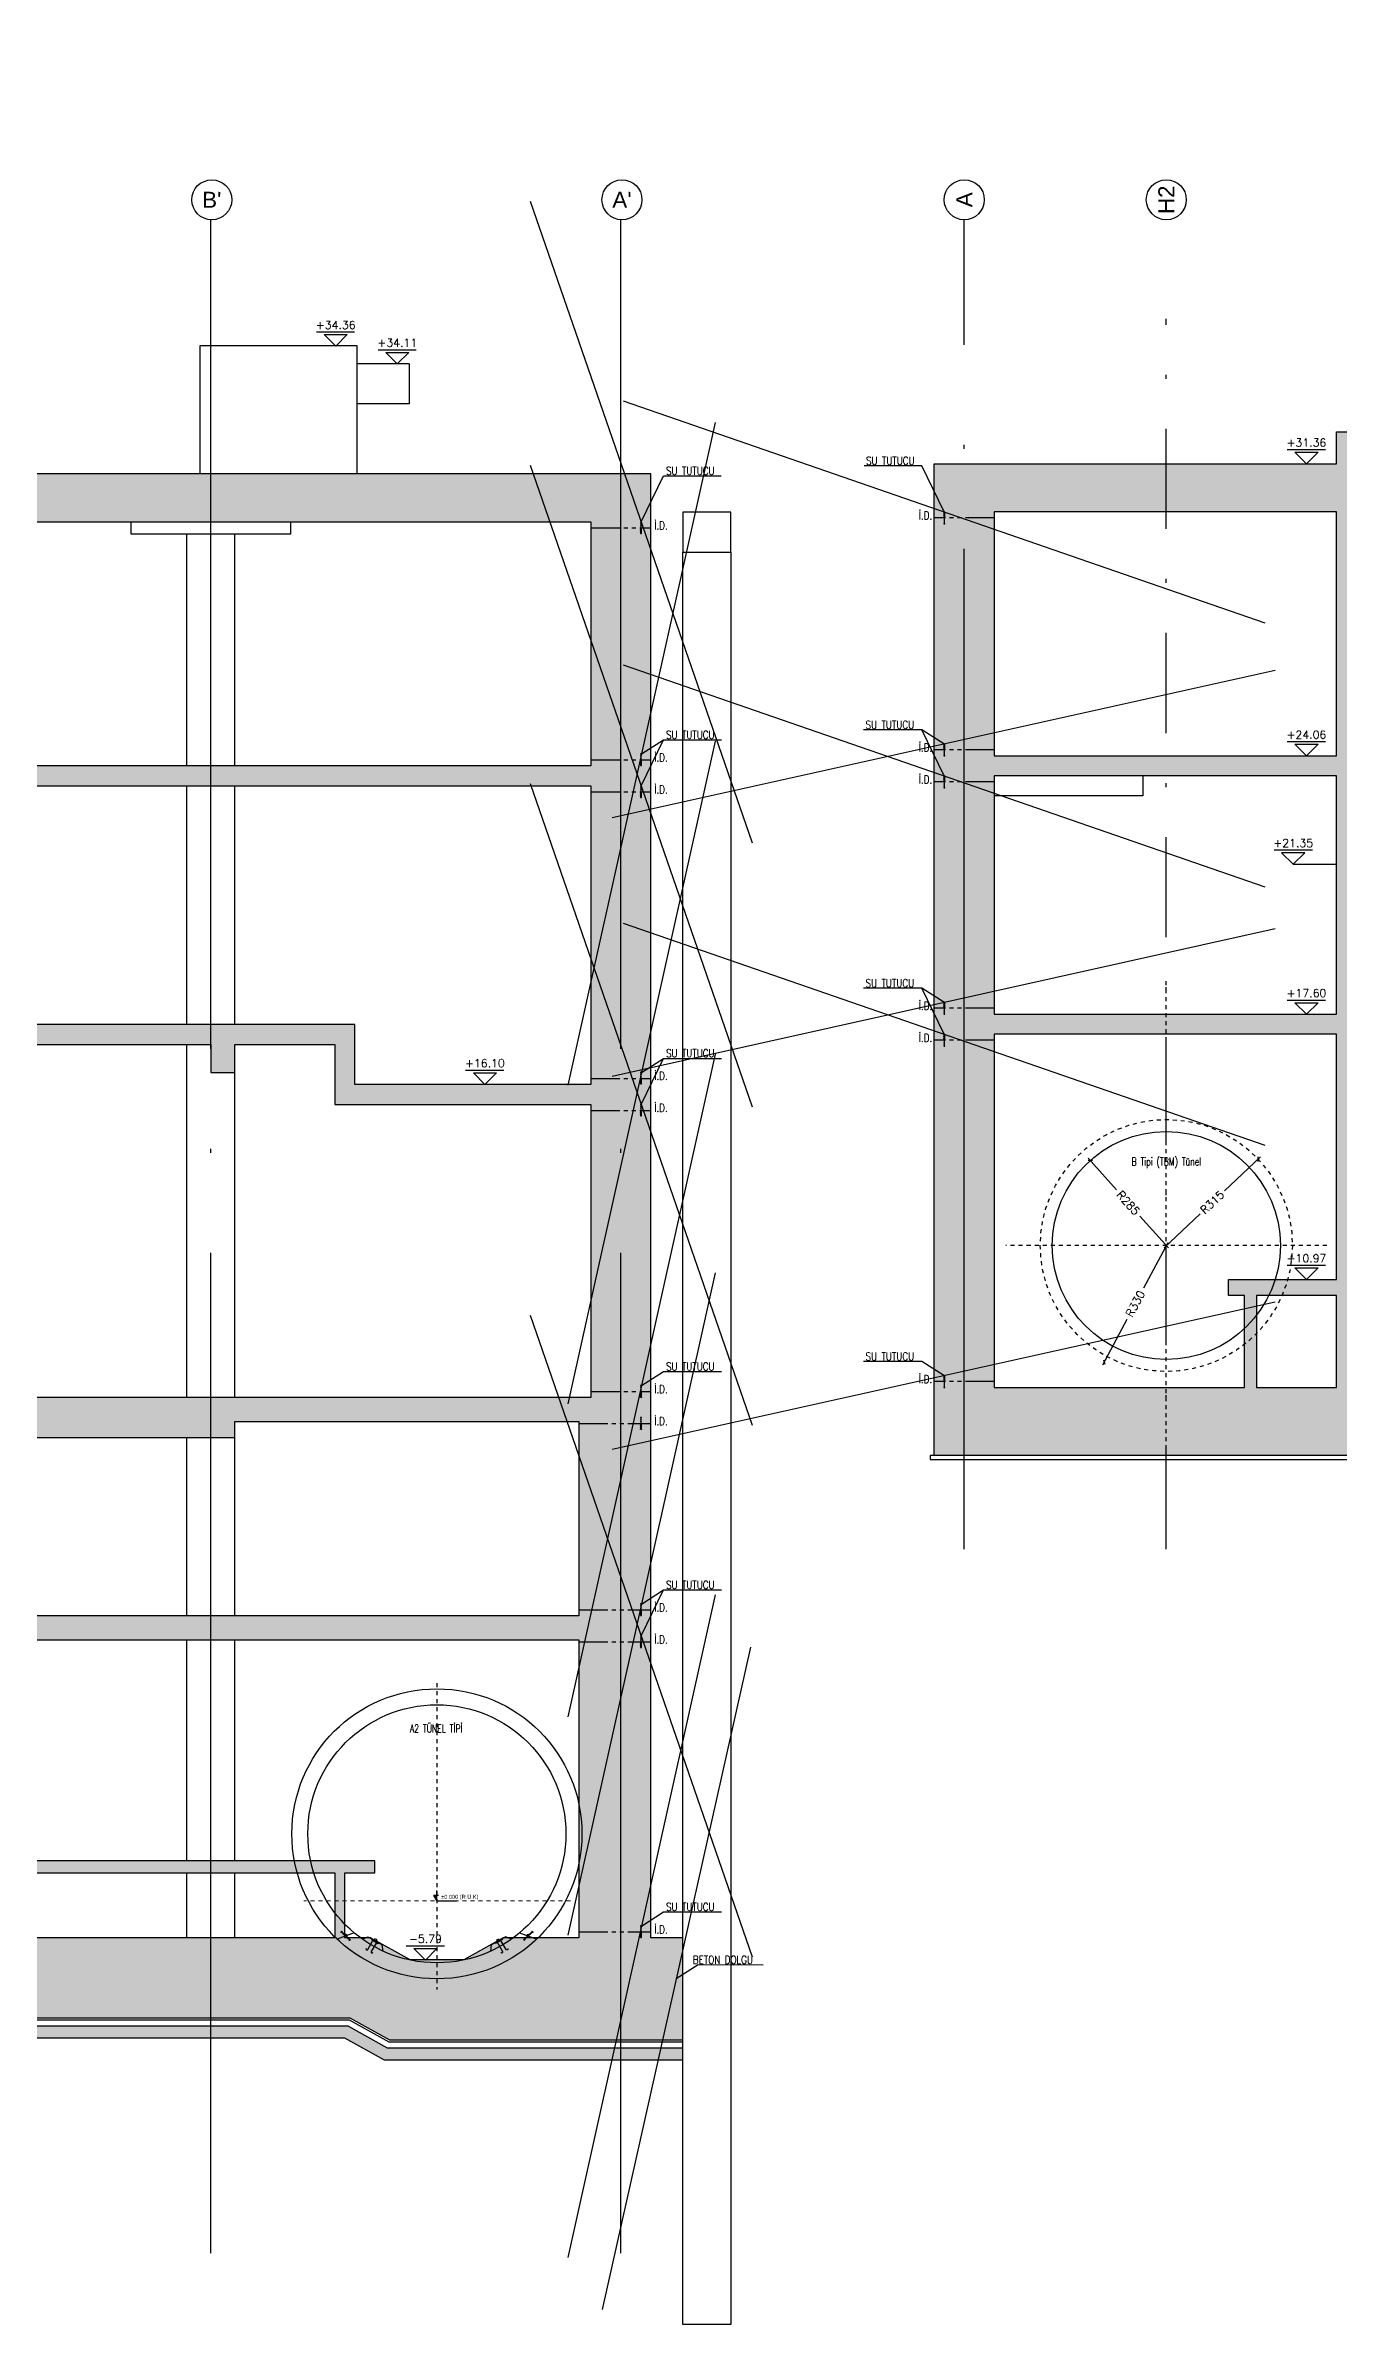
# Model space of a CAD drawing. Header units: millimetres. Extents: x 400392 to 401381, y 4543975 to 4544147.
# Drawn here: x 401026.6 to 401058.9, y 4544001.1 to 4544058 of the extents above; entities that cross this region are included whole.
import ezdxf
from ezdxf.enums import TextEntityAlignment as Align

# ---------------------------------------------------------------- set-up
doc = ezdxf.new("R2010")
doc.units = ezdxf.units.MM
for name, pattern in [('ACAD_ISO05W100', [33, 24, -3, 0, -3, 0, -3]), ('AKS', [3, 2.5, -0.25, 0, -0.25]), ('CIZGI', [0.4, 0.25, -0.15]), ('CONTINU', [0]), ('DASHDOT', [1, 0.5, -0.25, 0, -0.25]), ('DASHDOT2', [0.5, 0.25, -0.125, 0, -0.125])]:
    doc.linetypes.add(name, pattern=pattern)
for name, color, linetype in [('aks prota', 2, 'AKS'), ('AXIS', 8, 'DASHDOT2'), ('caks prota', 4, 'Continuous'), ('görünüş prota', 4, 'Continuous'), ('inşaat derzi prota', 11, 'Continuous'), ('KALIP', 1, 'Continuous'), ('kesit prota', 1, 'Continuous'), ('kesit tarama prota', 252, 'Continuous'), ('KOT', 7, 'Continuous'), ('kot prota', 4, 'Continuous'), ('LINE V2', 7, 'Continuous'), ('lkolon prota', 4, 'Continuous'), ('not prota', 2, 'Continuous'), ('not yazısı prota', 6, 'Continuous'), ('not çizgisi prota', 4, 'Continuous'), ('OLCU', 5, 'Continuous'), ('PRT-AL-TUNEL_EKSENI', 14, 'DASHDOT2'), ('PRT-CST-rc_level', 6, 'Continuous'), ('PRT-CST-rc_levermark', 4, 'Continuous'), ('st_s_su tutucu', 2, 'Continuous'), ('st_s_ölçü', 4, 'Continuous'), ('taks prota', 7, 'Continuous'), ('WATER STOP_B', 5, 'Continuous')]:
    doc.layers.add(name, color=color, linetype=linetype)
doc.layers.add('PRT-Geo-Axis', color=12, linetype='DASHDOT', lineweight=18)
doc.layers.add('PRT-KD-kazik', color=172, linetype='Continuous', lineweight=25)
doc.styles.add('OLCU', font='romanstw.shx')
doc.styles.add('SIMPLXTW', font='simplxtw.shx', dxfattribs={"width": 0.6, "height": 125})
doc.styles.get("Standard").update_dxf_attribs({"font": 'Arial.ttf'})
doc.styles.add('TAKS', font='Arial Unicode.ttf')
doc.styles.add('TEXT250', font='romanstw.shx', dxfattribs={"width": 0.8, "height": 25})
doc.styles.add('TSIMPLEX', font='romanstw.shx')
doc.styles.add('TUNNELCONSULT', font='Arial.ttf')
doc.dimstyles.new('1-100', dxfattribs={"dimscale": 0.5, "dimtxt": 2, "dimasz": 7.5, "dimexe": 3, "dimexo": 5, "dimgap": 5, "dimtad": 3, "dimdec": 1, "dimlfac": 2, "dimzin": 9, "dimdsep": 46, "dimtxsty": 'Standard', "dimblk": 'OBLIQUE', "dimcen": 0.09, "dimclrd": 3, "dimclre": 3, "dimclrt": 1, "dimadec": 3, "dimazin": 0, "dimtfac": 1, "dimtdec": 1, "dimtofl": 0, "dimtmove": 0, "dimatfit": 3, "dimfxl": 4, "dimtolj": 1, "dimtzin": 0, "dimarcsym": 0})
doc.dimstyles.new('1-50', dxfattribs={"dimtxt": 10, "dimasz": 4, "dimexe": 4, "dimexo": 8, "dimgap": 4, "dimtad": 1, "dimdec": 1, "dimrnd": 0.05, "dimzin": 9, "dimdsep": 46, "dimtxsty": 'OLCU', "dimblk1": 'OBLIQUE', "dimblk2": 'OBLIQUE', "dimsah": 1, "dimcen": 2, "dimdle": 4, "dimclrd": 4, "dimclre": 4, "dimclrt": 3, "dimadec": 1, "dimazin": 0, "dimtfac": 1, "dimtdec": 1, "dimtix": 1, "dimtmove": 2, "dimatfit": 3, "dimldrblk": 'OBLIQUE', "dimfxl": 1, "dimtvp": 1, "dimtolj": 1, "dimtzin": 1, "dimarcsym": 0})

# ---------------------------------------------------------------- blocks, each defined once
blk = doc.blocks.new('KOTK5')
at = {"layer": 'PRT-CST-rc_levermark'}
blk.add_line((217, 160), (-213, 160), dxfattribs=at)
blk.add_lwpolyline([(130, 130), (-130, 130), (0, 0)], close=True, dxfattribs=at)
at = {"layer": 'PRT-CST-rc_level', "style": 'OLCU'}
blk.add_attdef('000.00', text='', height=90, dxfattribs=at).set_placement((0, 193), align=Align.CENTER)
blk = doc.blocks.new('_Oblique')
at = {"layer": 'st_s_ölçü', "lineweight": -2}
blk.add_line((-0.5, -0.5), (0.5, 0.5), dxfattribs=at)
blk = doc.blocks.new('D')
at = {"layer": 'st_s_su tutucu', "linetype": 'CONTINU', "ltscale": 0.2}
for p, q in [((-39988, 52508), (-39993, 52508)), ((-39993, 52508), (-39993, 52507)), ((-39993, 52507), (-39991, 52506)), ((-39993, 52449), (-39991, 52450)), ((-39993, 52448), (-39993, 52449)), ((-39988, 52448), (-39993, 52448)), ((-39991, 52499), (-39992, 52499)), ((-39992, 52499), (-39992, 52498)), ((-39992, 52498), (-39991, 52498)), ((-39991, 52489), (-39992, 52489)), ((-39992, 52489), (-39992, 52488)), ((-39992, 52488), (-39991, 52488)), ((-39991, 52479), (-39992, 52479)), ((-39992, 52479), (-39992, 52478)), ((-39992, 52478), (-39991, 52478)), ((-39992, 52468), (-39992, 52469)), ((-39992, 52469), (-39991, 52469)), ((-39991, 52468), (-39992, 52468)), ((-39992, 52458), (-39992, 52459)), ((-39992, 52459), (-39991, 52459)), ((-39991, 52458), (-39992, 52458)), ((-39991, 52506), (-39991, 52499)), ((-39991, 52498), (-39991, 52489)), ((-39991, 52488), (-39991, 52479)), ((-39991, 52469), (-39991, 52478)), ((-39991, 52459), (-39991, 52468)), ((-39991, 52450), (-39991, 52458)), ((-39990, 52506), (-39988, 52507)), ((-39990, 52499), (-39990, 52506)), ((-39989, 52499), (-39990, 52499)), ((-39990, 52489), (-39990, 52498)), ((-39990, 52498), (-39989, 52498)), ((-39989, 52489), (-39990, 52489)), ((-39990, 52479), (-39990, 52488)), ((-39990, 52488), (-39989, 52488)), ((-39989, 52479), (-39990, 52479)), ((-39990, 52478), (-39989, 52478)), ((-39990, 52478), (-39990, 52469)), ((-39990, 52469), (-39989, 52469)), ((-39989, 52468), (-39990, 52468)), ((-39990, 52468), (-39990, 52459)), ((-39990, 52459), (-39989, 52459)), ((-39989, 52458), (-39990, 52458)), ((-39990, 52458), (-39990, 52450)), ((-39990, 52450), (-39988, 52449)), ((-39989, 52498), (-39989, 52499)), ((-39989, 52488), (-39989, 52489)), ((-39989, 52478), (-39989, 52479)), ((-39989, 52469), (-39989, 52468)), ((-39989, 52459), (-39989, 52458)), ((-39988, 52507), (-39988, 52508)), ((-39988, 52449), (-39988, 52448))]:
    blk.add_line(p, q, dxfattribs=at)
blk = doc.blocks.new('KESITKOT')
at = {"layer": 'KOT', "linetype": 'Continuous'}
h = blk.add_hatch(dxfattribs=at)
h.set_pattern_fill('ANSI31', color=5, scale=200, angle=45, style=0)
h.set_pattern_definition([(90, (63253.653, -35392.017), (25, 5e-15), [])])
h.paths.add_polyline_path([(-150, 260), (0, 260), (0, 0)])
at = {"layer": 'KOT', "color": 4, "linetype": 'Continuous'}
for p, q in [((75, 260), (-150, 260)), ((0, 0), (-150, 260)), ((0, 0), (0, 520)), ((0, 0), (1000, 0))]:
    blk.add_line(p, q, dxfattribs=at)
at = {"layer": 'KOT', "color": 7, "linetype": 'Continuous', "style": 'SIMPLXTW', "width": 0.7}
blk.add_attdef('%%P0.000', (216, 100), '', height=200, dxfattribs=at)
blk = doc.blocks.new('A$C05c5180b')
at = {"layer": 'AXIS', "color": 8, "linetype": 'DASHDOT', "ltscale": 3}
blk.add_line((909, 7722), (909, 60), dxfattribs=at)
at = {"layer": 'KALIP'}
for p, q in [((-1158, 1480), (-1585, 1325)), ((-955, 1324), (-806, 1383)), ((-806, 1383), (-459, 1183)), ((-435, 1024), (-459, 1183)), ((2254, 1024), (2278, 1183)), ((2624, 1383), (2278, 1183)), ((2774, 1324), (2624, 1383)), ((2977, 1480), (3404, 1325))]:
    blk.add_line(p, q, dxfattribs=at)
at = {"layer": 'KALIP', "elevation": 0}
for points in [[(-638, 1333), (-658, 1298), (-606, 1268), (-586, 1303)], [(2457, 1333), (2477, 1298), (2425, 1268), (2405, 1303)]]:
    blk.add_lwpolyline(points, close=True, dxfattribs=at)
at = {"layer": 'KALIP'}
for radius in [3625, 3225]:
    blk.add_circle((909, 3955), radius, dxfattribs=at)
at = {"layer": 'LINE V2', "color": 4, "elevation": 0}
for points in [[(-861, 1086, 1), (-818, 1061), (-696, 1274, -0.414214), (-668, 1281), (-616, 1251, -0.414214), (-609, 1224), (-731, 1011, 1), (-688, 986, -1)], [(2680, 1086, -1), (2637, 1061), (2514, 1274, 0.414214), (2487, 1281), (2435, 1251, 0.414214), (2428, 1224), (2550, 1011, -1), (2507, 986, 1)]]:
    blk.add_lwpolyline(points, format="xyb", dxfattribs=at)
for points in [[(-729, 1316), (-556, 1216), (-546, 1233), (-719, 1333)], [(2548, 1316), (2374, 1216), (2364, 1233), (2538, 1333)]]:
    blk.add_lwpolyline(points, close=True, dxfattribs=at)
at = {"layer": 'PRT-Geo-Axis', "linetype": 'DASHDOT', "ltscale": 3}
blk.add_line((4252, 2280), (-2415, 2280), dxfattribs=at)
at = {"layer": 'WATER STOP_B', "color": 3}
for points in [[(-1339, 1405, 0.57735), (-1339, 1408), (-1368, 1436, 0.57735), (-1371, 1435), (-1378, 1408, -0.57735), (-1381, 1407), (-1419, 1444), (-1424, 1439), (-1427, 1443), (-1422, 1447), (-1450, 1474), (-1454, 1469), (-1458, 1472), (-1453, 1477), (-1470, 1493), (-1488, 1490), (-1492, 1494), (-1467, 1520), (-1463, 1515), (-1466, 1498), (-1449, 1481), (-1444, 1486), (-1441, 1483), (-1445, 1478), (-1418, 1452), (-1414, 1457), (-1410, 1453), (-1415, 1448), (-1383, 1418, 0.57735), (-1380, 1419), (-1374, 1445, -0.57735), (-1370, 1446), (-1329, 1405, -0.57735), (-1330, 1402), (-1355, 1395, 0.57735), (-1356, 1392), (-1324, 1361), (-1320, 1366), (-1316, 1363), (-1321, 1358), (-1294, 1332), (-1289, 1337), (-1285, 1333), (-1290, 1328), (-1273, 1312), (-1255, 1316), (-1251, 1312), (-1276, 1286), (-1280, 1290), (-1277, 1308), (-1294, 1324), (-1299, 1319), (-1302, 1323), (-1298, 1327), (-1325, 1354), (-1330, 1349), (-1333, 1352), (-1328, 1357), (-1366, 1394, -0.57735), (-1366, 1397)], [(3158, 1405, -0.57735), (3157, 1408), (3186, 1436, -0.57735), (3190, 1435), (3196, 1408, 0.57735), (3200, 1407), (3238, 1444), (3242, 1439), (3246, 1443), (3241, 1447), (3268, 1474), (3273, 1469), (3277, 1472), (3272, 1477), (3289, 1493), (3307, 1490), (3311, 1494), (3286, 1520), (3282, 1515), (3285, 1498), (3268, 1481), (3263, 1486), (3260, 1483), (3264, 1478), (3237, 1452), (3232, 1457), (3229, 1453), (3234, 1448), (3202, 1418, -0.57735), (3199, 1419), (3193, 1445, 0.57735), (3189, 1446), (3148, 1405, 0.57735), (3148, 1402), (3174, 1395, -0.57735), (3174, 1392), (3143, 1361), (3138, 1366), (3135, 1363), (3140, 1358), (3112, 1332), (3108, 1337), (3104, 1333), (3109, 1328), (3092, 1312), (3074, 1316), (3070, 1312), (3095, 1286), (3099, 1290), (3096, 1308), (3113, 1324), (3118, 1319), (3121, 1323), (3117, 1327), (3144, 1354), (3148, 1349), (3152, 1352), (3147, 1357), (3185, 1394, 0.57735), (3184, 1397)]]:
    blk.add_lwpolyline(points, format="xyb", close=True, dxfattribs=at)
at = {"layer": 'OLCU'}
ref = blk.add_blockref('KESITKOT', (909, 2280), dxfattribs=dict(at, xscale=0.4999999999987873, yscale=0.4999999999987873, zscale=0.4999999999987873))
ref.add_attrib('%%P0.000', '%%P0.000 (R.Ü.K)', (1017, 2330), dxfattribs={"layer": 'KOT', "color": 1, "linetype": 'Continuous', "height": 100, "style": 'TUNNELCONSULT'})
at = {"layer": 'not prota', "style": 'TEXT250', "width": 0.7}
blk.add_text('A2 TÜNEL TİPİ', height=200, dxfattribs=at).set_placement((891, 6585), align=Align.MIDDLE_CENTER)
blk = doc.blocks.new('*D10')
at = {"layer": 'DEFPOINTS', "color": 0, "transparency": 16777216}
for p in [(-455.8, 109.6), (-265.8, -102.9)]:
    blk.add_point(p, dxfattribs=at)
at = {"layer": 'st_s_ölçü', "color": 4, "lineweight": -2, "transparency": 16777216}
for p, q in [((-461.1, 115.6), (-389.9, 36)), ((-260.5, -108.8), (-331.6, -29.2))]:
    blk.add_line(p, q, dxfattribs=at)
at = {"layer": 'st_s_ölçü', "color": 4, "lineweight": -2, "transparency": 16777216, "xscale": 8, "yscale": 8, "zscale": 8, "rotation": 131.8058995973175}
blk.add_blockref('_Oblique', (-455.8, 109.6), dxfattribs=at)
at = {"layer": 'st_s_ölçü', "color": 3, "transparency": 16777216, "insert": (-360.8, 3.4), "char_height": 20, "attachment_point": 5, "rotation": 311.8059, "style": 'OLCU'}
blk.add_mtext('\\A1;R285', dxfattribs=at)
blk = doc.blocks.new('*D11')
at = {"layer": 'DEFPOINTS', "color": 0, "transparency": 16777216}
for p in [(-36.3, 113), (-265.8, -102.9)]:
    blk.add_point(p, dxfattribs=at)
at = {"layer": 'st_s_ölçü', "color": 4, "lineweight": -2, "transparency": 16777216}
for p, q in [((-30.5, 118.4), (-120.6, 33.7)), ((-271.6, -108.3), (-181.5, -23.6))]:
    blk.add_line(p, q, dxfattribs=at)
at = {"layer": 'st_s_ölçü', "color": 4, "lineweight": -2, "transparency": 16777216, "xscale": 8, "yscale": 8, "zscale": 8, "rotation": 43.24583088137385}
blk.add_blockref('_Oblique', (-36.3, 113), dxfattribs=at)
at = {"layer": 'st_s_ölçü', "color": 3, "transparency": 16777216, "insert": (-151.1, 5.1), "char_height": 20, "attachment_point": 5, "rotation": 43.2458, "style": 'OLCU'}
blk.add_mtext('\\A1;R315', dxfattribs=at)
blk = doc.blocks.new('*D12')
at = {"layer": 'DEFPOINTS', "color": 0, "transparency": 16777216}
for p in [(-265.8, -102.9), (-421, -394.1)]:
    blk.add_point(p, dxfattribs=at)
at = {"layer": 'lkolon prota', "color": 4, "lineweight": -2, "transparency": 16777216}
for p, q in [((-262, -95.8), (-322.9, -209.9)), ((-424.8, -401.1), (-364, -287))]:
    blk.add_line(p, q, dxfattribs=at)
at = {"layer": 'lkolon prota', "color": 4, "lineweight": -2, "transparency": 16777216, "xscale": 8, "yscale": 8, "zscale": 8, "rotation": 241.9351701811658}
blk.add_blockref('_Oblique', (-421, -394.1), dxfattribs=at)
at = {"layer": 'lkolon prota', "color": 3, "transparency": 16777216, "insert": (-343.4, -248.5), "char_height": 20, "attachment_point": 5, "rotation": 61.9352, "style": 'OLCU'}
blk.add_mtext('\\A1;R330', dxfattribs=at)
blk = doc.blocks.new('A$C127942D9')
at = {"layer": 'aks prota', "ltscale": 2}
blk.add_line((-265.793, -631.684), (-265.793, 559.681), dxfattribs=at)
at = {"layer": 'aks prota'}
blk.add_line((135.187, -102.854), (-666.774, -102.854), dxfattribs=at)
at = {"layer": 'görünüş prota', "color": 6, "linetype": 'CIZGI', "ltscale": 2}
blk.add_circle((-265.793, -102.854), 315, dxfattribs=at)
at = {"layer": 'görünüş prota', "color": 6}
blk.add_circle((-265.793, -102.854), 285, dxfattribs=at)
at = {"layer": 'not prota', "style": 'TEXT250', "width": 0.7}
blk.add_text('B Tipi (TBM) Tünel', height=20, dxfattribs=at).set_placement((-265.793, 106.819), align=Align.MIDDLE_CENTER)
at = {"layer": 'lkolon prota'}
dim = blk.add_radius_dim(center=(-265.793, -102.854), mpoint=(-421.048, -394.051), dimstyle='1-100', dxfattribs=at)
dim.commit()
dim.dimension.update_dxf_attribs({"geometry": '*D12', "text_midpoint": (-343.421, -248.453), "dimtype": 132})
at = {"layer": 'st_s_ölçü'}
for mpoint, picture, middle in [((-455.777, 109.587), '*D10', (-360.785, 3.366)), ((-36.341, 112.962), '*D11', (-151.067, 5.054))]:
    dim = blk.add_radius_dim(center=(-265.793, -102.854), mpoint=mpoint, dimstyle='1-100', dxfattribs=at)
    dim.commit()
    dim.dimension.update_dxf_attribs({"geometry": picture, "text_midpoint": middle, "dimtype": 132})

msp = doc.modelspace()

# ---------------------------------------------------------------- hatches: boundary and pattern name
at = {"layer": 'kesit tarama prota'}
h = msp.add_hatch(color=256, dxfattribs=at)
h.dxf.hatch_style = 1
h.paths.add_polyline_path([(401041.704, 4544047.313), (401000.406, 4544047.313), (401000.406, 4544050.313), (401000.035, 4544050.313), (401000.035, 4544046.113), (401028.704, 4544046.113), (401032.704, 4544046.113), (401040.204, 4544046.113), (401040.204, 4544040.013), (401021.681, 4544040.013), (401021.681, 4544039.513), (401040.204, 4544039.513), (401040.204, 4544032.053), (401034.304, 4544032.053), (401034.304, 4544033.553), (401021.681, 4544033.553), (401021.681, 4544033.053), (401030.704, 4544033.053), (401030.704, 4544032.353), (401031.304, 4544032.353), (401031.304, 4544033.053), (401033.804, 4544033.053), (401033.804, 4544031.553), (401040.204, 4544031.553), (401040.204, 4544024.223), (401021.681, 4544024.223), (401021.681, 4544023.223), (401031.304, 4544023.223), (401031.304, 4544023.623), (401039.904, 4544023.623), (401039.904, 4544018.763), (401021.454, 4544018.763), (401021.454, 4544018.163), (401039.904, 4544018.163), (401039.904, 4544010.713), (401038.014, 4544010.713), (401037.025, 4544010.163), (401035.684, 4544010.163), (401034.695, 4544010.713), (401034.054, 4544010.713), (401034.054, 4544012.343), (401034.804, 4544012.343), (401034.804, 4544012.643), (401005.904, 4544012.643), (401005.904, 4544012.343), (401006.654, 4544012.343), (401006.654, 4544010.713), (401006.014, 4544010.713), (401005.025, 4544010.163), (401003.684, 4544010.163), (401002.695, 4544010.713), (401000.804, 4544010.713), (401000.804, 4544018.163), (401016.704, 4544018.163), (401016.704, 4544017.563), (401017.504, 4544017.563), (401017.504, 4544018.163), (401019.254, 4544018.163), (401019.254, 4544018.763), (401000.806, 4544018.763), (401000.806, 4544023.223), (401018.506, 4544023.223), (401018.506, 4544024.223), (401017.638, 4544024.223), (401017.638, 4544026.523), (401018.132, 4544026.523), (401018.132, 4544026.923), (401010.221, 4544026.923), (401010.221, 4544026.523), (401017.267, 4544026.523), (401017.267, 4544024.223), (401009.01, 4544024.223), (401009.01, 4544026.923), (401001.816, 4544026.923), (401001.816, 4544026.523), (401002.311, 4544026.523), (401002.311, 4544024.223), (400999.004, 4544024.223), (400999.004, 4544010.965), (400998.204, 4544010.965), (400998.204, 4544008.163), (401018.318, 4544008.163), (401018.593, 4544008.713), (401018.754, 4544008.713), (401018.754, 4544010.713), (401006.904, 4544010.713), (401006.904, 4544012.343), (401033.804, 4544012.343), (401033.804, 4544010.713), (401021.954, 4544010.713), (401021.954, 4544008.713), (401034.177, 4544008.713), (401035.166, 4544008.163), (401037.543, 4544008.163), (401038.532, 4544008.163), (401042.504, 4544008.163), (401042.504, 4544010.713), (401041.704, 4544010.713)])
h.paths.add_polyline_path([(401008.5, 4544026.523), (401008.5, 4544024.223), (401002.681, 4544024.223), (401002.681, 4544026.523)], flags=16)
h = msp.add_hatch(color=256, dxfattribs=at)
h.dxf.hatch_style = 1
h.paths.add_polyline_path([(401076.683, 4544047.565), (401066.693, 4544047.565), (401066.693, 4544048.365), (401058.833, 4544048.365), (401058.833, 4544047.565), (401048.783, 4544047.565), (401048.783, 4544022.775), (401076.683, 4544022.775)])
h.paths.add_polyline_path([(401058.833, 4544024.475), (401056.833, 4544024.475), (401056.833, 4544026.775), (401058.833, 4544026.775)], flags=16)
h.paths.add_polyline_path([(401059.333, 4544024.475), (401059.333, 4544047.865), (401066.194, 4544047.865), (401066.194, 4544047.055), (401066.133, 4544047.055), (401066.133, 4544046.365), (401066.133, 4544043.685), (401064.673, 4544043.685), (401064.673, 4544043.855), (401064.373, 4544043.855), (401064.373, 4544044.025), (401064.073, 4544044.025), (401064.073, 4544044.195), (401063.773, 4544044.195), (401063.773, 4544044.365), (401063.473, 4544044.365), (401063.473, 4544044.535), (401063.173, 4544044.535), (401063.173, 4544044.705), (401062.873, 4544044.705), (401062.873, 4544044.875), (401062.573, 4544044.875), (401062.573, 4544045.045), (401062.273, 4544045.045), (401062.273, 4544045.215), (401061.973, 4544045.215), (401061.973, 4544045.385), (401060.133, 4544045.385), (401060.133, 4544045.185), (401061.621, 4544045.185), (401064.621, 4544043.485), (401066.133, 4544043.485), (401066.133, 4544040.265), (401064.673, 4544040.265), (401064.673, 4544040.455), (401064.373, 4544040.455), (401064.373, 4544040.625), (401064.073, 4544040.625), (401064.073, 4544040.795), (401063.773, 4544040.795), (401063.773, 4544040.965), (401063.473, 4544040.965), (401063.473, 4544041.135), (401063.173, 4544041.135), (401063.173, 4544041.305), (401062.873, 4544041.305), (401062.873, 4544041.475), (401062.573, 4544041.475), (401062.573, 4544041.645), (401062.273, 4544041.645), (401062.273, 4544041.815), (401061.973, 4544041.815), (401061.973, 4544041.985), (401060.133, 4544041.985), (401060.133, 4544041.785), (401061.622, 4544041.785), (401064.657, 4544040.065), (401066.133, 4544040.065), (401066.133, 4544037.055), (401064.673, 4544037.055), (401064.673, 4544037.225), (401064.373, 4544037.225), (401064.373, 4544037.395), (401064.073, 4544037.395), (401064.073, 4544037.565), (401063.773, 4544037.565), (401063.773, 4544037.735), (401063.473, 4544037.735), (401063.473, 4544037.905), (401063.173, 4544037.905), (401063.173, 4544038.075), (401062.873, 4544038.075), (401062.873, 4544038.245), (401062.573, 4544038.245), (401062.573, 4544038.415), (401062.273, 4544038.415), (401062.273, 4544038.585), (401061.973, 4544038.585), (401061.973, 4544038.755), (401060.133, 4544038.755), (401060.133, 4544038.555), (401061.621, 4544038.555), (401064.621, 4544036.855), (401066.133, 4544036.855), (401066.133, 4544033.805), (401064.663, 4544033.805), (401064.663, 4544033.995), (401064.373, 4544033.995), (401064.373, 4544034.165), (401064.073, 4544034.165), (401064.073, 4544034.335), (401063.773, 4544034.335), (401063.773, 4544034.505), (401063.473, 4544034.505), (401063.473, 4544034.675), (401063.173, 4544034.675), (401063.173, 4544034.845), (401062.873, 4544034.845), (401062.873, 4544035.015), (401062.573, 4544035.015), (401062.573, 4544035.185), (401062.273, 4544035.185), (401062.273, 4544035.355), (401061.973, 4544035.355), (401061.973, 4544035.525), (401060.133, 4544035.525), (401060.133, 4544035.325), (401061.621, 4544035.325), (401064.656, 4544033.605), (401066.133, 4544033.605), (401066.133, 4544030.425), (401064.673, 4544030.425), (401064.673, 4544030.595), (401064.373, 4544030.595), (401064.373, 4544030.765), (401064.073, 4544030.765), (401064.073, 4544030.935), (401063.773, 4544030.935), (401063.773, 4544031.105), (401063.473, 4544031.105), (401063.473, 4544031.275), (401063.173, 4544031.275), (401063.173, 4544031.445), (401062.873, 4544031.445), (401062.873, 4544031.615), (401062.573, 4544031.615), (401062.573, 4544031.785), (401062.273, 4544031.785), (401062.273, 4544031.955), (401061.973, 4544031.955), (401061.973, 4544032.125), (401060.133, 4544032.125), (401060.133, 4544031.925), (401061.621, 4544031.925), (401064.621, 4544030.225), (401066.133, 4544030.225), (401066.133, 4544027.195), (401064.648, 4544027.195), (401064.648, 4544027.365), (401064.373, 4544027.365), (401064.373, 4544027.535), (401064.073, 4544027.535), (401064.073, 4544027.705), (401063.773, 4544027.705), (401063.773, 4544027.875), (401063.473, 4544027.875), (401063.473, 4544028.045), (401063.173, 4544028.045), (401063.173, 4544028.215), (401062.873, 4544028.215), (401062.873, 4544028.385), (401062.573, 4544028.385), (401062.573, 4544028.555), (401062.273, 4544028.555), (401062.273, 4544028.725), (401061.973, 4544028.725), (401061.973, 4544028.895), (401060.133, 4544028.895), (401060.133, 4544028.695), (401061.621, 4544028.695), (401064.621, 4544026.995), (401066.133, 4544026.995), (401066.133, 4544024.475), (401063.773, 4544024.475), (401063.773, 4544024.645), (401063.473, 4544024.645), (401063.473, 4544024.815), (401063.173, 4544024.815), (401063.173, 4544024.985), (401062.873, 4544024.985), (401062.873, 4544025.155), (401062.573, 4544025.155), (401062.573, 4544025.325), (401062.273, 4544025.325), (401062.273, 4544025.495), (401061.973, 4544025.495), (401061.973, 4544025.665), (401060.133, 4544025.665), (401060.133, 4544025.465), (401061.621, 4544025.465), (401063.368, 4544024.475)], flags=16)
h.paths.add_polyline_path([(401056.533, 4544024.475), (401050.283, 4544024.475), (401050.283, 4544033.305), (401058.833, 4544033.305), (401058.833, 4544027.175), (401056.133, 4544027.175), (401056.133, 4544026.775), (401056.533, 4544026.775)], flags=16)
h.paths.add_polyline_path([(401066.633, 4544024.475), (401066.633, 4544026.775), (401068.633, 4544026.775), (401068.633, 4544024.475)], flags=16)
h.paths.add_polyline_path([(401066.633, 4544027.175), (401066.633, 4544033.305), (401075.183, 4544033.305), (401075.183, 4544024.475), (401068.933, 4544024.475), (401068.933, 4544026.775), (401069.333, 4544026.775), (401069.333, 4544027.175)], flags=16)
h.paths.add_polyline_path([(401058.833, 4544033.805), (401050.283, 4544033.805), (401050.283, 4544039.765), (401058.833, 4544039.765)], flags=16)
h.paths.add_polyline_path([(401066.633, 4544033.805), (401066.633, 4544039.765), (401075.183, 4544039.765), (401075.183, 4544033.805)], flags=16)
h.paths.add_polyline_path([(401058.833, 4544040.265), (401050.283, 4544040.265), (401050.283, 4544046.365), (401058.833, 4544046.365)], flags=16)
h.paths.add_polyline_path([(401066.633, 4544040.265), (401066.633, 4544046.365), (401075.183, 4544046.365), (401075.183, 4544040.265)], flags=16)
h = msp.add_hatch(dxfattribs=at)
h.set_pattern_fill('AR-CONC', color=253, scale=0.001)
h.set_pattern_definition([(50, (401219.39498, 4543702.77292), (0.18218467, -0.015939086), [0.01905, -0.20955]), (355, (401219.39498, 4543702.77292), (-0.03524342, 0.191056845), [0.01524, -0.16764058]), (100.451445, (401219.41016, 4543702.77159), (0.14694125, 0.17511775), [0.01619001, -0.178090245]), (46.1842, (401219.39498, 4543702.82372), (0.27107904, -0.04204233), [0.028575, -0.314325]), (96.63556, (401219.41757, 4543702.82021), (0.23740413, 0.24742612), [0.02428502, -0.2671356]), (351.18415, (401219.39498, 4543702.82372), (0.23740413, 0.24742612), [0.02285997, -0.25145973]), (21, (401219.42038, 4543702.81102), (0.15161439, -0.1022652), [0.01905, -0.20955]), (326, (401219.42038, 4543702.81102), (0.06180203, 0.18418797), [0.01524, -0.16764]), (71.451445, (401219.43301, 4543702.8025), (0.21341642, 0.08192277), [0.01619001, -0.17808994]), (37.5, (401219.39498, 4543702.77292), (0.003088603, 0.084555039), [0, -0.165608, 0, -0.17018, 0, -0.168275]), (7.5, (401219.39498, 4543702.77292), (0.066819663, 0.100180575), [0, -0.097028, 0, -0.161798, 0, -0.064135]), (327.5, (401219.33834, 4543702.77292), (0.135590595, -0.005728744), [0, -0.0635, 0, -0.19812, 0, -0.26289]), (317.5, (401219.31294, 4543702.77292), (0.14812918, 0.02542649), [0, -0.08255, 0, -0.131572, 0, -0.18669])])
h.paths.add_polyline_path([(401003.114, 4544007.963), (401001.671, 4544007.965), (400998.204, 4544007.965), (400998.204, 4544007.665), (401001.594, 4544007.665), (401003.036, 4544007.663), (401018.627, 4544007.663), (401018.902, 4544008.213), (401034.047, 4544008.213), (401035.036, 4544007.663), (401037.673, 4544007.663), (401038.662, 4544007.663), (401042.504, 4544007.663), (401042.504, 4544007.963), (401038.584, 4544007.963), (401037.595, 4544007.963), (401035.114, 4544007.963), (401034.125, 4544008.513), (401018.716, 4544008.513), (401018.441, 4544007.963)])

# ---------------------------------------------------------------- linework, layer by layer
at = {"layer": 'aks prota', "ltscale": 10}
for p, q in [((401030.704, 4544002.838), (401030.704, 4544053.666)), ((401040.954, 4544002.838), (401040.954, 4544053.666)), ((401049.533, 4544020.436), (401049.533, 4544053.666))]:
    msp.add_line(p, q, dxfattribs=at)
at = {"layer": 'caks prota', "ltscale": 0.05}
for centre in [(401030.729, 4544054.166), (401040.979, 4544054.166), (401049.533, 4544054.166), (401054.583, 4544054.166)]:
    msp.add_circle(centre, 0.5, dxfattribs=at)
at = {"layer": 'görünüş prota'}
for p, q in [((401030.104, 4544040.013), (401030.104, 4544045.813)), ((401031.304, 4544040.013), (401031.304, 4544045.813)), ((401030.104, 4544033.553), (401030.104, 4544039.513)), ((401031.304, 4544033.553), (401031.304, 4544039.513)), ((401030.104, 4544024.223), (401030.104, 4544033.053)), ((401031.304, 4544024.223), (401031.304, 4544032.353)), ((401030.104, 4544018.763), (401030.104, 4544023.223)), ((401031.304, 4544018.763), (401031.304, 4544023.223)), ((401030.104, 4544012.643), (401030.104, 4544018.163)), ((401031.304, 4544012.643), (401031.304, 4544018.163)), ((401030.104, 4544010.713), (401030.104, 4544012.343)), ((401031.304, 4544010.713), (401031.304, 4544012.343)), ((401018.624, 4544008.663), (401034.164, 4544008.663)), ((401034.164, 4544008.663), (401035.153, 4544008.113)), ((401035.153, 4544008.113), (401042.504, 4544008.113))]:
    msp.add_line(p, q, dxfattribs=at)
for points in [[(401034.364, 4544047.313), (401034.364, 4544050.513), (401030.431, 4544050.513), (401030.431, 4544047.313)], [(401035.664, 4544050.063), (401035.664, 4544049.063), (401034.364, 4544049.063)], [(401035.664, 4544050.063), (401034.364, 4544050.063)], [(401028.704, 4544046.113), (401028.704, 4544045.813), (401032.704, 4544045.813), (401032.704, 4544046.113)], [(401048.783, 4544022.775), (401048.683, 4544022.775), (401048.683, 4544022.675), (401076.783, 4544022.675), (401076.783, 4544022.775), (401076.683, 4544022.775)], [(400998.204, 4544007.665), (401001.594, 4544007.665), (401003.036, 4544007.663), (401018.627, 4544007.663), (401018.902, 4544008.213), (401034.047, 4544008.213), (401035.036, 4544007.663), (401037.673, 4544007.663), (401038.662, 4544007.663), (401042.504, 4544007.663), (401042.504, 4544008.713), (401042.504, 4544008.713)], [(400998.204, 4544007.965), (401001.671, 4544007.965), (401003.114, 4544007.963), (401018.441, 4544007.963), (401018.716, 4544008.513), (401034.125, 4544008.513), (401035.114, 4544007.963), (401037.595, 4544007.963), (401038.584, 4544007.963), (401042.504, 4544007.963)]]:
    msp.add_lwpolyline(points, dxfattribs=at)
at = {"layer": 'görünüş prota', "color": 4}
msp.add_lwpolyline([(401053.993, 4544039.765), (401053.993, 4544039.265), (401050.283, 4544039.265)], dxfattribs=at)
at = {"layer": 'inşaat derzi prota', "linetype": 'ACAD_ISO05W100', "ltscale": 0.03}
for points in [[(401050.283, 4544046.215), (401048.783, 4544046.215)], [(401040.204, 4544045.963), (401041.704, 4544045.963)], [(401040.204, 4544040.163), (401041.704, 4544040.163)], [(401050.283, 4544040.415), (401048.783, 4544040.415)], [(401040.204, 4544039.363), (401041.704, 4544039.363)], [(401050.283, 4544039.615), (401048.783, 4544039.615)], [(401050.283, 4544033.955), (401048.783, 4544033.955)], [(401050.283, 4544033.155), (401048.783, 4544033.155)], [(401040.204, 4544032.203), (401041.704, 4544032.203)], [(401040.204, 4544031.403), (401041.704, 4544031.403)], [(401050.283, 4544024.625), (401048.783, 4544024.625)], [(401040.204, 4544024.373), (401041.704, 4544024.373)], [(401039.904, 4544023.573), (401041.704, 4544023.573)], [(401039.904, 4544018.913), (401041.704, 4544018.913)], [(401039.904, 4544018.113), (401041.704, 4544018.113)], [(401039.904, 4544010.863), (401041.704, 4544010.863)]]:
    msp.add_lwpolyline(points, dxfattribs=at)
at = {"layer": 'kesit prota'}
for points in [[(401000.035, 4544050.313), (401000.035, 4544046.113), (401028.704, 4544046.113), (401028.704, 4544046.113), (401032.704, 4544046.113), (401032.704, 4544046.113)], [(401021.954, 4544008.713), (401034.177, 4544008.713), (401035.166, 4544008.163), (401037.543, 4544008.163), (401038.532, 4544008.163), (401042.504, 4544008.163), (401042.504, 4544010.713), (401041.704, 4544010.713), (401041.704, 4544047.313), (401000.406, 4544047.313)], [(401032.704, 4544046.113), (401040.204, 4544046.113), (401040.204, 4544040.013), (401021.681, 4544040.013)], [(401021.681, 4544039.513), (401040.204, 4544039.513), (401040.204, 4544032.053), (401034.304, 4544032.053), (401034.304, 4544033.553), (401021.681, 4544033.553)], [(401021.681, 4544033.053), (401030.704, 4544033.053), (401030.704, 4544032.353), (401031.304, 4544032.353), (401031.304, 4544033.053), (401033.804, 4544033.053), (401033.804, 4544031.553), (401040.204, 4544031.553), (401040.204, 4544024.223), (401021.681, 4544024.223)], [(401021.681, 4544023.223), (401031.304, 4544023.223), (401031.304, 4544023.623), (401039.904, 4544023.623), (401039.904, 4544018.763), (401021.454, 4544018.763)], [(401021.454, 4544018.163), (401039.904, 4544018.163), (401039.904, 4544010.713), (401038.014, 4544010.713), (401037.025, 4544010.163), (401035.684, 4544010.163), (401034.695, 4544010.713), (401034.054, 4544010.713), (401034.054, 4544012.343), (401034.804, 4544012.343), (401034.804, 4544012.643), (401005.904, 4544012.643)], [(401006.904, 4544012.343), (401033.804, 4544012.343), (401033.804, 4544010.713), (401021.954, 4544010.713)]]:
    msp.add_lwpolyline(points, dxfattribs=at)
at = {"layer": 'kesit prota', "color": 1}
for points in [[(401066.693, 4544047.565), (401076.683, 4544047.565), (401076.683, 4544022.775), (401048.783, 4544022.775), (401048.783, 4544047.565), (401058.833, 4544047.565), (401058.833, 4544048.365), (401066.693, 4544048.365)], [(401050.283, 4544046.365), (401050.283, 4544040.265), (401058.833, 4544040.265), (401058.833, 4544046.365)], [(401050.283, 4544039.765), (401050.283, 4544033.805), (401058.833, 4544033.805), (401058.833, 4544039.765)], [(401050.283, 4544033.305), (401050.283, 4544024.475), (401056.533, 4544024.475), (401056.533, 4544026.775), (401056.133, 4544026.775), (401056.133, 4544027.175), (401058.833, 4544027.175), (401058.833, 4544033.305)], [(401056.833, 4544026.775), (401056.833, 4544024.475), (401058.833, 4544024.475), (401058.833, 4544026.775)]]:
    msp.add_lwpolyline(points, close=True, dxfattribs=at)
at = {"layer": 'kot prota', "linetype": 'CONTINU', "ltscale": 0.1}
msp.add_lwpolyline([(401057.754, 4544037.555), (401058.833, 4544037.555)], dxfattribs=at)
at = {"layer": 'PRT-AL-TUNEL_EKSENI', "ltscale": 10}
msp.add_line((401054.583, 4544020.436), (401054.583, 4544051.193), dxfattribs=at)
at = {"layer": 'PRT-KD-kazik', "color": 3}
for points in [[(401043.704, 4544046.353), (401042.504, 4544046.353), (401042.504, 4544045.353), (401043.704, 4544045.353)], [(401042.504, 4544045.353), (401043.704, 4544045.353), (401043.704, 4544001.053), (401042.504, 4544001.053)]]:
    msp.add_lwpolyline(points, close=True, dxfattribs=at)

# ---------------------------------------------------------------- block references
at = {"layer": 'aks prota', "ltscale": 10, "xscale": 0.01, "yscale": 0.01, "zscale": 0.01}
msp.add_blockref('A$C127942D9', (401057.241, 4544029.053), dxfattribs=at)
at = {"layer": 'kesit prota', "xscale": 0.001, "yscale": 0.001, "zscale": 0.001}
msp.add_blockref('A$C05c5180b', (401035.445, 4544009.362), dxfattribs=at)
at = {"layer": 'kot prota', "linetype": 'CONTINU', "ltscale": 0.1}
ref = msp.add_blockref('KOTK5', (401033.825, 4544050.505), dxfattribs=dict(at, xscale=-0.002222222222222222, yscale=0.002222222222222221, zscale=0.002222222222222222, rotation=359.9999999999409))
ref.add_attrib('000.00', '+34.36', dxfattribs={"layer": 'PRT-CST-rc_level', "height": 0.2, "style": 'OLCU'}).set_placement((401033.825, 4544050.935), align=Align.CENTER)
ref = msp.add_blockref('KOTK5', (401035.365, 4544050.063), dxfattribs=dict(at, xscale=-0.002222222222222222, yscale=0.002222222222222221, zscale=0.002222222222222222, rotation=359.9999999999409))
ref.add_attrib('000.00', '+34.11', dxfattribs={"layer": 'PRT-CST-rc_level', "height": 0.2, "style": 'OLCU'}).set_placement((401035.365, 4544050.492), align=Align.CENTER)
ref = msp.add_blockref('KOTK5', (401058.085, 4544047.565), dxfattribs=dict(at, xscale=-0.002222222222222222, yscale=0.002222222222222222, zscale=0.002222222222222222, rotation=359.9999999999036))
ref.add_attrib('000.00', '+31.36', dxfattribs={"layer": 'PRT-CST-rc_level', "height": 0.2, "style": 'OLCU'}).set_placement((401058.085, 4544047.994), align=Align.CENTER)
ref = msp.add_blockref('KOTK5', (401058.085, 4544040.265), dxfattribs=dict(at, xscale=-0.002222222222222222, yscale=0.002222222222222222, zscale=0.002222222222222222, rotation=359.9999999999036))
ref.add_attrib('000.00', '+24.06', dxfattribs={"layer": 'PRT-CST-rc_level', "height": 0.2, "style": 'OLCU'}).set_placement((401058.085, 4544040.694), align=Align.CENTER)
at = {"layer": 'kot prota', "linetype": 'CONTINU', "ltscale": 0.1, "xscale": 0.002222222222222222, "yscale": 0.002222222222222222, "zscale": 0.002222222222222222}
msp.add_blockref('KOTK5', (401057.754, 4544037.555), dxfattribs=at).add_auto_attribs({'000.00': '+21.35'})
at = {"layer": 'kot prota', "linetype": 'CONTINU', "ltscale": 0.1}
ref = msp.add_blockref('KOTK5', (401058.085, 4544033.805), dxfattribs=dict(at, xscale=-0.002222222222222222, yscale=0.002222222222222222, zscale=0.002222222222222222, rotation=359.9999999999036))
ref.add_attrib('000.00', '+17.60', dxfattribs={"layer": 'PRT-CST-rc_level', "height": 0.2, "style": 'OLCU'}).set_placement((401058.085, 4544034.234), align=Align.CENTER)
ref = msp.add_blockref('KOTK5', (401037.554, 4544032.053), dxfattribs=dict(at, xscale=-0.002222222222222222, yscale=0.002222222222222221, zscale=0.002222222222222222, rotation=359.9999999999409))
ref.add_attrib('000.00', '+16.10', dxfattribs={"layer": 'PRT-CST-rc_level', "height": 0.2, "style": 'OLCU'}).set_placement((401037.554, 4544032.482), align=Align.CENTER)
ref = msp.add_blockref('KOTK5', (401058.085, 4544027.175), dxfattribs=dict(at, xscale=-0.002222222222222222, yscale=0.002222222222222222, zscale=0.002222222222222222, rotation=359.9999999999036))
ref.add_attrib('000.00', '+10.97', dxfattribs={"layer": 'PRT-CST-rc_level', "height": 0.2, "style": 'OLCU'}).set_placement((401058.085, 4544027.604), align=Align.CENTER)
ref = msp.add_blockref('KOTK5', (401036.068, 4544010.16), dxfattribs=dict(at, xscale=-0.002222222222222222, yscale=0.002222222222222221, zscale=0.002222222222222222, rotation=359.9999999999409))
ref.add_attrib('000.00', '-5.79', dxfattribs={"layer": 'PRT-CST-rc_level', "height": 0.2, "style": 'OLCU'}).set_placement((401036.068, 4544010.589), align=Align.CENTER)
at = {"layer": 'st_s_ölçü', "yscale": 0.004999999999999998, "zscale": 0.004999999999999998, "rotation": 180}
for p, xscale in [((400849.082, 4544308.606), 0.004999999999999998), ((401241.406, 4544308.354), -0.004999999999999998), ((400849.082, 4544302.806), 0.004999999999999998), ((401241.406, 4544302.554), -0.004999999999999998), ((401241.406, 4544301.754), -0.004999999999999998), ((400849.082, 4544302.006), 0.004999999999999998), ((400849.082, 4544296.346), 0.004999999999999998), ((400849.082, 4544295.546), 0.004999999999999998), ((401241.406, 4544294.594), -0.004999999999999998), ((401241.406, 4544293.794), -0.004999999999999998), ((401241.406, 4544286.764), -0.004999999999999998), ((400849.082, 4544287.016), 0.004999999999999998), ((401241.406, 4544285.964), -0.004999999999999998), ((401241.406, 4544281.304), -0.004999999999999998), ((401241.406, 4544280.504), -0.004999999999999998), ((401241.406, 4544273.254), -0.004999999999999998)]:
    msp.add_blockref('D', p, dxfattribs=dict(at, xscale=xscale))

# ---------------------------------------------------------------- texts
at = {"layer": 'not yazısı prota', "ltscale": 0.05, "style": 'TSIMPLEX', "width": 0.8}
for s, p in [('SU TUTUCU', (401042.08, 4544047.29)), ('SU TUTUCU', (401047.079, 4544047.542)), ('İ.D.', (401041.787, 4544045.924)), ('İ.D.', (401048.396, 4544046.176)), ('SU TUTUCU', (401047.067, 4544040.942)), ('SU TUTUCU', (401042.08, 4544040.69)), ('İ.D.', (401048.396, 4544040.376)), ('İ.D.', (401041.787, 4544040.124)), ('İ.D.', (401041.787, 4544039.324)), ('İ.D.', (401048.396, 4544039.576)), ('SU TUTUCU', (401047.067, 4544034.482)), ('İ.D.', (401048.396, 4544033.916)), ('İ.D.', (401048.396, 4544033.116)), ('SU TUTUCU', (401042.08, 4544032.73)), ('İ.D.', (401041.787, 4544032.164)), ('İ.D.', (401041.787, 4544031.364)), ('SU TUTUCU', (401042.08, 4544024.9)), ('SU TUTUCU', (401047.067, 4544025.152)), ('İ.D.', (401041.787, 4544024.334)), ('İ.D.', (401048.396, 4544024.586)), ('İ.D.', (401041.787, 4544023.534)), ('SU TUTUCU', (401042.08, 4544019.44)), ('İ.D.', (401041.787, 4544018.874)), ('İ.D.', (401041.787, 4544018.074)), ('SU TUTUCU', (401042.08, 4544011.39)), ('İ.D.', (401041.787, 4544010.824))]:
    msp.add_text(s, height=0.2, dxfattribs=at).set_placement(p)
msp.add_text('BETON DOLGU', height=0.2, rotation=359.8595, dxfattribs=at).set_placement((401042.751, 4544010.07))
at = {"layer": 'taks prota', "style": 'TAKS'}
for s, rotation, p in [("B'", 359.5052, (401030.729, 4544054.166)), ("A'", 359.5052, (401040.979, 4544054.166)), ('A', 90, (401049.533, 4544054.166)), ('H2', 90, (401054.583, 4544054.166))]:
    msp.add_text(s, height=0.4, rotation=rotation, dxfattribs=at).set_placement(p, align=Align.MIDDLE_CENTER)

# ---------------------------------------------------------------- leaders
at = {"layer": 'not çizgisi prota'}
for points in [[(401041.46, 4544046.113), (401042.019, 4544047.263), (401043.457, 4544047.263)], [(401049.028, 4544046.365), (401048.469, 4544047.515), (401047.031, 4544047.515)], [(401049.028, 4544039.765), (401048.469, 4544040.915), (401047.031, 4544040.915)], [(401041.46, 4544039.513), (401042.019, 4544040.663), (401043.457, 4544040.663)], [(401049.021, 4544040.564), (401048.469, 4544040.915), (401047.019, 4544040.915)], [(401041.467, 4544040.312), (401042.019, 4544040.663), (401043.469, 4544040.663)], [(401049.028, 4544033.305), (401048.469, 4544034.455), (401047.031, 4544034.455)], [(401041.46, 4544031.553), (401042.019, 4544032.703), (401043.457, 4544032.703)], [(401049.021, 4544034.104), (401048.469, 4544034.455), (401047.019, 4544034.455)], [(401041.467, 4544032.352), (401042.019, 4544032.703), (401043.469, 4544032.703)], [(401049.021, 4544024.774), (401048.469, 4544025.125), (401047.019, 4544025.125)], [(401041.467, 4544024.522), (401042.019, 4544024.873), (401043.469, 4544024.873)], [(401041.46, 4544018.263), (401042.019, 4544019.413), (401043.457, 4544019.413)], [(401041.467, 4544019.062), (401042.019, 4544019.413), (401043.469, 4544019.413)], [(401041.467, 4544011.012), (401042.019, 4544011.363), (401043.469, 4544011.363)], [(401042.335, 4544009.704), (401042.887, 4544010.054), (401044.511, 4544010.041)]]:
    msp.add_leader(points, dimstyle='1-50', override={"dimasz": 12, "dimgap": 4, "dimtad": 0}, dxfattribs=at)

doc.saveas('drawing.dxf')
